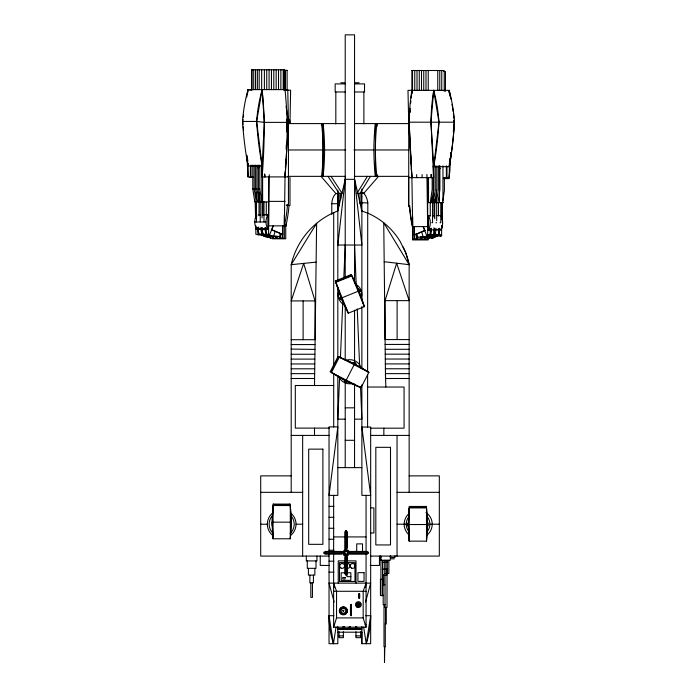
<?xml version="1.0" encoding="UTF-8"?>
<svg xmlns="http://www.w3.org/2000/svg" width="697" height="697" viewBox="0 0 697 697"><rect width="100%" height="100%" fill="white"/><g stroke="black" fill="none" stroke-linecap="round" stroke-linejoin="round"><path stroke-width="1.05" d="M367.598 427.087L367.607 375.073M367.607 371.815L367.711 213.125L361.438 210.886L361.438 193.357M361.874 384.761L361.874 495.375L370.665 495.375L361.874 427.043L370.665 427.043L370.665 643.688L361.83 643.688L361.856 632.118M361.83 643.688L361.874 626.62M269.286 174.747L268.598 225.854L284.341 225.854A116.765 97.371 90 0 0 287.504 204.953M285.029 89.617A281.257 155.239 -90 0 1 287.19 122.367A386.504 213.326 -90 0 1 285.029 176.907L284.341 225.854M314.513 385.502L316.621 223.336L291.198 264.677L291.198 492.326M442.36 203.106L442.29 207.192M442.403 202.13L442.247 209.231M288.323 122.942L289.987 122.942L290.614 90.183L283.801 90.183M408.66 124.092L408.782 118.812M442.29 208.255L442.142 213.317M344.179 626.62L344.126 628.476L344.126 626.481M442.081 215.356L442.186 212.332M442.011 217.394L442.125 214.371M441.942 219.433L442.064 216.418M283.618 226.429L285.735 226.429L285.814 224.39M285.239 171.558L285.029 176.907L288.445 122.367L287.756 89.617L248.045 89.617A136.917 114.169 90 0 0 242.53 121.444A313.92 261.776 90 0 0 248.045 165.93L262.15 165.93L264.311 122.367A281.257 155.239 -90 0 0 262.15 89.617L256.635 121.444L262.15 165.93A313.92 261.776 90 0 1 256.635 121.444A136.917 114.169 -90 0 1 262.15 89.617L264.311 122.367A386.504 213.326 -90 0 1 262.15 176.907L288.445 176.907M285.404 167.28L285.7 159.796M286.127 149.106L286.301 144.828M286.807 131.994L286.85 119.196M339.622 376.981L337.827 419.158L345.215 419.158M340.441 357.509L342.732 303.43M343.795 278.556L345.215 245.03M441.602 227.588L441.698 225.549M272.239 522.158L273.05 505.543L290.309 505.543L291.119 522.158L290.309 538.781L273.05 538.781L272.239 522.158L291.119 522.158M409.226 507.913L408.425 524.527L409.226 541.151L426.494 541.151L427.296 524.527L426.494 507.913L409.226 507.913A171.584 171.584 0 0 0 409.226 541.151L409.226 506.458L426.494 506.458L426.494 541.151A171.584 171.584 0 0 0 426.494 507.913M443.405 177.648L449.208 177.648L449.443 162.427M450.332 158.324L449.974 164.788M449.704 169.406L449.129 178.632L443.353 178.632M409.505 117.941L409.13 122.184L411.064 163.804M409.967 112.635L410.15 110.518M411.971 93.529L411.901 90.357L411.256 97.789L411.901 90.357L411.892 70.51M433.717 166.679A313.92 249.718 -90 0 0 438.979 122.184A136.917 108.915 90 0 0 433.717 90.357A133.955 81.174 90 0 0 430.955 122.184L433.717 166.679L438.979 122.184L433.717 90.357L430.955 122.184L433.717 177.648L408.738 177.648M426.921 174.424L427.67 226.603L412.659 226.603A116.765 92.884 -90 0 1 409.636 205.702L408.738 205.702L408.738 123.116L409.453 115.719M409.758 112.548L410.167 108.323M410.672 103.043L410.882 100.926M345.215 179.329L337.827 245.03L361.874 245.03L354.555 179.329L345.215 179.329L337.827 210.886L332.164 213.343A75.825 75.825 0 0 0 291.198 264.677L316.098 262.124M433.072 166.679L449.208 166.679L449.713 162.445M449.966 160.327L450.21 158.202M450.584 155.03L450.837 152.904M412.659 226.603L411.901 177.648L408.738 123.116L407.98 90.357L449.208 90.357A136.917 108.915 90 0 1 454.47 122.184L453.346 131.724L453.86 127.403M449.879 161.303L450.245 158.123M450.619 154.952L450.872 152.826M454.113 125.286L454.366 123.169A136.917 108.331 -90 0 0 454.156 120.468M365.524 587.327L366.064 583.128L363.172 591.283L363.172 617.908L366.064 627.178L333.636 627.178L333.636 553.871M339.639 611.121L339.866 609.405M347.202 612.114L347.42 610.406M430.249 202.644L432.175 189.715L432.175 177.787M437.951 202.644L439.877 189.715L439.877 165.869M442.909 200.64L444.381 190.69L444.381 177.683M333.924 615.695L329.036 615.695L333.436 643.688L336.041 627.1M363.651 627.1L366.247 643.688L370.665 615.695L365.777 615.695M242.922 124.615L242.896 119.318M243.262 117.192L243.628 115.075M246.755 97.04L248.045 89.617A133.955 73.934 90 0 0 247.444 93.956M365.559 602.034L370.665 583.128L329.036 583.128L334.142 602.034M258.744 233.077L258.23 233.077A23.986 19.995 90 0 1 257.481 227.597L257.995 227.597A23.986 19.995 -90 0 0 258.744 233.077L258.099 233.53L258.744 227.039M262.089 233.53L262.229 233.077M262.821 233.077L261.628 233.077A23.986 19.995 -90 0 1 260.878 227.597L262.072 227.597A23.986 19.995 -90 0 0 262.821 233.077L261.488 233.53L261.628 230.237M266.28 233.077L265.705 233.077A23.986 19.995 90 0 1 264.956 227.597L265.531 227.597A23.986 19.995 -90 0 0 266.28 233.077L265.574 233.53L266.28 228.085M265.479 236.701L266.167 236.248L265.479 236.701L260.007 234.349M263.405 234.349L268.911 236.701L269.042 236.248L276.369 236.475L274.984 236.457M268.911 236.701L270.236 236.248M267.482 234.349L272.997 236.701L273.677 236.248M272.997 236.701L273.546 236.701L275.097 231.474M279.27 236.475L279.802 236.475L280.429 234.349L280.429 238.217M267.465 237.276L268.11 236.814L267.465 237.276L261.741 234.915M333.636 627.178L336.546 617.908L336.546 591.283L333.636 583.128L334.177 587.327M282.625 225.854L282.625 234.349L271.595 229.635L273.207 225.854M273.381 225.854L269.765 234.349L255.86 234.349L255.86 225.854M408.738 123.116L409.13 122.184A133.955 81.174 -90 0 1 411.901 90.357M345.494 381.538L354.485 364.026L339.334 357.152L331.45 372.503L345.86 380.815L361.011 387.698L368.896 372.337L354.485 364.026M367.424 176.35L356.969 193.357L363.747 193.357A14.846 8.024 -90 0 1 367.816 202.836L367.816 213.43M370.429 176.35L359.974 193.357L359.974 203.663M363.747 193.357L378.541 176.35M432.105 238.426L431.365 237.973L432.105 238.426L437.289 236.074L436.758 234.192M427.627 238.426L430.92 237.25M431.487 238.426L436.775 236.048M431.548 228.337A23.986 19.08 -90 0 1 430.833 233.817L430.964 234.279L423.271 237.45L421.79 232.214M430.084 234.671L423.271 237.45M427.705 237.45L433.909 234.671M439.824 228.337A23.986 19.08 90 0 1 439.11 233.817L439.232 234.279L431.521 237.45L431.391 236.997L432.123 237.45L437.411 235.098M414.123 235.089L425.292 230.385L424.639 230.385M426.904 236.997L427.034 237.45L432.306 235.098M433.612 235.098L428.341 237.45L427.034 237.45M340.589 298.368L358.842 290.98L364.322 306.689L348.317 313.162L341.338 298.055L335.858 282.346L351.863 275.881L358.842 290.98M361.621 193.113L363.747 192.991M416.17 233.469L417.233 237.224L423.75 236.997M432.001 236.997L425.527 237.224L426.111 237.224M427.156 238.165L431.974 237.973M407.614 524.536L427.296 524.527M251.591 69.77L284.454 69.77M283.801 70.336L287.19 70.336M411.683 70.51L444.189 70.51M443.701 71.495L445.47 71.495L445.418 91.342M340.816 82.769L344.614 82.769M355.322 82.769L359.121 82.769M345.163 83.901L335.17 83.901L335.17 91.969L345.285 91.969M354.538 83.901L364.531 83.901L364.531 91.969L354.285 91.969M249.77 90.183L251.931 90.183M242.53 121.444L256.635 121.444L264.311 122.367L288.445 122.367L288.445 204.953L286.319 204.953M449.208 166.679A313.92 249.718 -90 0 0 454.47 122.184L409.13 122.184L411.901 177.648L411.335 168.421M287.887 123.596L344.283 123.596M355.409 123.596L408.721 123.596M288.323 149.968L323.077 149.968M324.584 149.968A126.514 68.367 -90 0 1 323.077 176.35L323.077 123.596A126.514 68.367 90 0 1 324.584 149.968L345.782 149.968M353.91 149.968L373.897 149.968A126.514 68.367 -90 0 0 375.404 176.35L375.404 123.596A126.514 68.367 90 0 0 373.897 149.968M376.903 123.596A126.514 68.367 90 0 0 375.404 149.968L408.276 149.968M257.55 167.768L259.066 167.768M439.398 168.508L440.277 168.508M287.887 176.35L345.346 176.35L345.346 182.727M354.355 176.35L408.721 176.35M246.912 155.666L248.045 176.907L253.089 176.907M249.77 177.474L252.828 177.474M252.802 165.119L252.802 188.965L254.205 188.965L256.217 201.895L256.217 192.145M255.607 165.119L255.607 188.965L257.01 188.965L259.023 201.895M258.413 165.119L258.413 188.965L259.815 188.965L261.828 201.895L261.828 167.245M337.827 193.357L342.149 193.357L331.023 176.35M321.021 176.35L335.954 193.618L338.08 193.618M361.438 196.772L361.874 196.772M269.286 201.381L285.029 201.381M268.598 201.895L254.814 201.895L252.802 188.965M443.519 202.644L428.516 202.644L428.516 177.735M361.438 202.836L367.816 202.836M331.772 214.415L331.772 203.724L338.15 203.724A12.302 6.648 90 0 1 338.393 201.538M361.438 203.873L361.874 203.873M286.798 205.528L289.987 205.528L289.987 177.474M337.827 210.886L338.15 193.618M255.86 214.859L256.635 214.859L256.635 216.898M258.674 214.859L260.713 214.859M262.752 214.859L268.598 214.859M427.67 215.608L430.572 215.608M432.628 215.608L434.675 215.608M436.731 215.608L441.654 215.608M254.753 221.986L265.975 221.986M431.783 222.735L432.558 222.735L432.558 202.644M435.878 222.735L436.679 222.735M440.016 222.735L440.792 222.735L440.792 202.644M256.635 214.859A12.372 10.316 -90 0 0 256.635 229.113L267.857 229.104L267.857 214.859A12.372 10.316 -90 0 0 267.857 229.113M255.86 229.113L268.598 229.104M427.67 229.862L441.654 229.853M262.229 230.237L262.821 230.237L262.821 228.076M434.004 230.977L434.667 230.977M430.833 233.817L430.276 233.817L430.276 228.851M434.719 228.337A23.986 19.08 -90 0 1 434.004 233.817L435.433 234.279L434.004 233.817L434.004 227.745M439.11 233.817L438.483 233.817L438.483 228.825M279.906 234.349L282.799 234.349M257.777 234.915L262.177 234.915M417.285 235.089L416.632 235.089L416.632 238.966M441.654 235.089L426.555 235.089L423.105 226.603M436.148 236.074L441.602 236.074L441.602 225.584M426.686 237.006L427.662 237.006L421.04 237.224L422.53 237.207M417.233 237.224L417.886 237.224M431.521 237.45L432.123 237.45M272.466 238.792L285.735 238.792L285.735 224.251M428.106 238.966L412.659 238.966L412.659 216.811M384.622 300.634L409.148 300.634L396.663 263.187L385.066 300.634L385.066 339.57L409.148 339.57M315.567 300.921L291.198 300.921L303.648 263.405L315.044 300.921L315.044 339.709L291.198 339.709M385.119 344.431L409.148 344.431M291.198 344.562L314.974 344.562M385.18 349.302L409.148 349.302M385.232 354.172L409.148 354.172M291.198 354.259L314.844 354.259M291.198 359.103L314.774 359.103M385.293 359.033L409.148 359.033M385.345 363.904L409.148 363.904M291.198 363.956L314.713 363.956M291.198 368.8L314.643 368.8M385.397 368.765L409.148 368.765M291.198 373.653L314.582 373.653M409.148 373.636L385.458 373.636L385.833 387.027M291.198 378.506L314.513 378.506M409.148 378.506L385.511 378.506L383.742 222.77L409.148 264.677L409.148 492.326M333.706 385.502L295.301 385.502L295.301 428.106L329.437 428.106M367.598 387.027L404.068 387.027L404.068 428.176L370.848 428.176M345.215 407.832L354.555 407.832M354.555 419.158L361.874 419.158L360.506 386.713M291.198 435.416L329.036 435.416M370.665 435.416L409.148 435.416M345.215 440.295L354.555 440.295M337.827 467.626L361.874 467.626M291.198 475.868L260.704 475.868L260.704 556.084L329.036 556.084M409.148 475.868L439.319 475.868L439.319 556.084L370.665 556.084M260.704 492.326L302.655 492.326M397.046 492.326L439.319 492.326M329.036 506.344L333.924 506.344M370.665 507.913L373.888 507.913L373.888 532.987L370.665 532.987M329.036 517.313L333.924 517.313M260.704 524.205L267.317 524.205M296.042 524.205L302.655 524.205M397.046 524.205L406.307 524.205M430.058 524.205L439.319 524.205M329.036 528.282L333.924 528.282M345.564 531.759L344.754 531.759L344.754 549.149L345.564 549.149M346.357 531.759L347.489 531.759L347.489 548.164L346.357 548.164M333.636 536.925L345.529 536.925M347.69 536.925L366.064 536.925M329.036 539.251L333.924 539.251M329.036 550.221L333.924 550.221M344.754 552.251L323.8 552.251L323.8 553.374L344.754 553.374M344.754 554.185L345.564 554.185L345.564 574.999L346.679 574.999L346.679 554.455M344.754 555.675L345.564 555.675M345.564 556.877L344.754 556.877L344.754 573.866L345.564 573.866M346.679 556.877L347.489 556.877L347.489 573.709L346.679 573.709M380.135 557.696L381.076 557.696M391.122 558.828L394.328 558.828M380.614 559.796L381.076 559.796M345.555 560.867L338.237 560.867L338.237 583.128M347.646 560.867L356.01 560.867L356.01 583.128M329.036 561.19L333.924 561.19M382.165 562.209L384.16 562.209M385.737 562.209L387.854 562.209M345.677 562.618L339.483 562.618L339.483 581.49L354.973 581.49L354.973 562.618L347.742 562.618M329.55 565.441L320.245 565.441L320.245 556.084M370.151 565.441L379.456 565.441L379.456 556.084M382.165 569.153L384.291 569.153M385.537 569.153L387.698 569.153M329.036 572.159L333.924 572.159M345.024 572.768L341.173 572.768L341.173 580.357L350.852 580.357L350.852 572.768L347.925 572.768M382.4 574.964L387.053 574.964M350.852 576.663L346.958 576.663L346.958 573.744M382.958 584.8L384.91 584.8M333.636 591.283L366.064 591.283M385.371 604.647L383.193 604.647L383.193 595.107M384.805 607.392L387.009 607.392L387.053 569.153M336.546 617.908L363.172 617.908M365.097 624.756L366.064 624.756M337.827 628.476L361.874 628.476M337.827 629.513L361.874 629.513M337.827 632.196L361.874 632.196M339.03 635.882L343.386 635.882M355.94 635.882L360.654 635.882M384.509 662.15L384.805 646.764M291.198 349.084L314.913 349.406M273.128 236.248L279.802 236.475M265.897 236.248L272.318 236.475L265.618 236.248M267.604 236.814L270.227 236.893M384.186 261.706L409.148 264.677L405.68 252.671L400.174 241.467A71.059 71.059 0 0 0 367.711 213.125M263.213 235.307L267.97 237.276M263.022 233.931L269.521 236.701M259.537 233.931L266.036 236.701M271.194 229.635L282.198 234.349L282.198 238.217M268.057 234.349L273.546 236.701M264.59 234.349L270.096 236.701M354.294 362.301L355.731 363.032M356.08 363.747L353.492 362.44L353.057 363.303L352.011 362.78M348.334 382.069L347.158 381.468L346.792 382.191L344.196 380.884M344.675 381.486L346.113 382.217M337.714 357.125L338.437 357.491L331.058 371.849L330.343 371.475M328.017 176.35L339.151 193.357L339.151 205.728M344.64 305.695L341.896 299.396L341.147 299.71L340.04 297.027M359.8 289.499L360.419 290.989M360.236 291.816L359.121 289.133L358.223 289.499L357.779 288.419M339.692 297.872L340.31 299.362M423.306 226.603L424.839 230.385L414.314 235.089L414.314 226.603M439.729 234.192L440.487 236.074M350.652 274.801L350.948 275.55L335.989 281.597L335.693 280.847M437.986 229.243L438.483 230.977M438.613 234.279L438.483 233.817A23.986 19.08 90 0 0 439.197 228.337M434.667 233.817L434.789 234.279M429.779 229.243L430.276 230.977M430.406 234.279L430.276 233.817A23.986 19.08 90 0 0 430.99 228.337M428.176 237.973L428.307 238.426M354.555 179.329L361.874 210.886M449.443 93.529L449.208 90.357L450.262 96.726M453.416 115.824L453.773 117.941M454.122 120.067L454.47 122.184M454.008 121.043L454.366 123.169A313.92 248.376 -90 0 1 449.905 163.072M258.413 188.965L260.425 201.895M255.607 188.965L257.62 201.895M286.127 106.519L288.445 122.367M243.183 126.732L243.575 129.912M246.729 155.335L248.045 165.93L247.923 163.76M289.63 119.771L289.987 122.942M247.679 159.421L247.801 161.591M354.555 245.03L356.237 285.047M357.239 308.841L359.6 365.08M255.555 217.708L255.172 201.381M428.28 525.826L428.254 522.916L427.287 522.924L427.278 521.757M408.442 527.307L408.433 525.982L407.623 525.991L407.606 523.081M355.592 626.62L355.601 628.476M446.969 166.679L446.969 177.648M446.385 165.755L446.385 177.648M444.224 71.495L444.224 91.342M442.961 165.825L442.961 202.644M441.759 70.51L441.759 90.357M441.654 202.644L441.654 219.607M439.763 70.51L439.763 90.357M439.493 165.825L439.493 202.644M438.483 203.01L438.483 215.922M438.335 165.869L438.335 189.715L436.409 202.644L436.409 189.645M437.76 70.51L437.76 90.357M436.801 165.869L436.801 189.715L434.876 202.644L434.876 199.394M436.688 202.644L436.688 220.618M435.259 165.869L435.259 189.715L433.334 202.644L433.334 165.825M434.719 202.827L434.719 218.771M434.004 202.923L434.004 216.95M433.717 90.357L433.717 96.726M433.717 158.001L433.717 189.715L431.791 202.644L431.791 197.225M431.478 174.659L431.478 177.648M430.894 174.424L430.894 177.648M430.276 202.269L430.276 216.096M428.237 70.51L428.237 90.357M428.106 237.032L428.124 239.942L412.554 239.942L412.554 227.588A116.765 92.387 -90 0 1 409.557 206.687L408.66 206.687L408.66 176.498M427.67 177.648L427.67 235.089M427.444 237.032L427.444 238.966M425.998 70.51L425.998 90.357M425.771 506.458L425.771 507.268L409.636 507.268L409.636 506.458M425.501 237.032L425.501 238.966M424.926 237.032L424.926 238.966M423.75 70.51L423.75 90.357M422.129 174.607L422.129 177.648M421.737 237.032L421.737 238.966M421.502 70.51L421.502 90.357M421.11 237.032L421.11 238.966M420.43 237.032L420.43 238.966M419.263 70.51L419.263 90.357M417.285 237.032L417.285 238.966M417.015 70.51L417.015 90.357M416.684 174.607L416.684 177.648M414.767 70.51L414.767 90.357M414.724 235.089L414.724 238.966M414.123 226.603L414.123 238.966M412.528 70.51L412.528 90.357M397.107 300.634L397.107 339.57M397.046 435.416L397.046 556.084M394.929 555.709L394.929 557.53L390.573 557.53L390.573 555.709M390.268 556.084L390.268 560.275L380.283 560.275L380.283 556.084M388.882 560.179L388.882 573.509L387.271 573.509L387.271 560.179M386.199 607.392L386.199 624.015L385.563 624.015L385.554 607.392M385.877 560.179L385.877 573.509L384.265 573.509L384.265 560.179M385.293 623.005L385.293 646.764L384.003 646.764L384.003 604.647M385.023 574.964L385.023 607.392M384.483 646.764L384.483 662.15M383.855 428.176L383.855 435.416M383.681 574.964L383.681 584.8M382.522 560.31L382.522 595.613M380.902 556.084L380.902 595.613M367.336 553.374L367.336 554.185L350.007 554.185L350.007 553.218M367.171 552.251L367.171 551.44L349.964 551.44L349.964 552.251M366.064 495.375L366.064 551.405M366.064 553.47L366.064 627.178M363.878 91.969L363.878 123.918M362.518 551.196L362.518 543.887L356.716 543.887L356.716 551.196M361.874 189.044L361.874 300.529M361.874 306.541L361.874 368.495M360.654 631.743L360.654 637.668L355.94 637.668L355.94 631.743M358.476 193.357L358.476 196.449M356.637 626.62L356.637 628.476M354.555 283.121L354.555 34.85L345.215 34.85L345.215 277.676M354.555 310.148L354.555 361.482M354.555 383.951L354.555 467.626M350.356 626.481L350.356 628.476M349.336 626.62L349.336 628.476M347.542 551.44L347.542 551.928M346.357 551.161L346.357 530.626L345.564 530.626L345.564 551.161M346.148 530.626L346.148 551.44M346.148 554.185L346.148 574.999M345.215 305.809L345.215 360.393M345.215 381.782L345.215 467.626M343.386 631.743L343.386 637.668L339.03 637.668L339.03 631.743M342.985 626.62L342.985 628.476M342.175 552.251L342.175 551.44L325.072 551.44L325.072 552.251M341.861 553.374L341.861 554.185L324.907 554.185L324.907 553.374M340.65 193.357L340.65 199.542M337.827 190.115L337.827 280.961M337.827 287.469L337.827 357.195M337.827 375.622L337.827 495.375L329.036 495.375L337.827 426.886L329.036 426.886L329.036 551.736M337.827 626.62L337.827 643.688L329.036 643.688L329.036 553.906M335.823 91.969L335.823 123.918M333.706 212.672L333.706 365.942M333.706 373.548L333.706 427.034M333.636 495.375L333.636 551.963M316.961 556.084L316.961 560.919L306.314 560.919L306.314 556.084M315.994 560.919L315.994 568.343L307.281 568.343L307.281 560.919M314.861 568.343L314.861 575.121L308.414 575.121L308.414 568.343M314.504 428.106L314.504 435.416M313.415 575.121L313.415 582.866L309.86 582.866L309.86 575.121M312.448 582.866L312.448 597.381L310.827 597.381L310.827 582.866M303.117 300.921L303.117 339.709M302.655 435.416L302.655 556.084M289.586 504.088L289.586 504.898L273.451 504.898L273.451 504.088M287.086 70.336L287.138 90.183M285.474 70.336L285.474 90.183M284.35 69.77L284.35 89.617M284.341 215.216L284.341 238.217L270.061 238.217L270.061 236.283M284.219 69.77L284.219 89.617M283.217 69.77L283.217 89.617M282.799 225.854L282.799 238.217M280.865 69.77L280.865 89.617M279.906 236.283L279.906 238.217M278.512 69.77L278.512 89.617M277.005 236.283L277.005 238.217M276.43 236.283L276.43 238.217M276.16 69.77L276.16 89.617M275.812 236.283L275.812 238.217M273.808 69.77L273.808 89.617M272.945 236.283L272.945 238.217M272.353 236.283L272.353 238.217M271.455 69.77L271.455 89.617M270.619 236.283L270.619 238.217M269.094 69.77L269.094 89.617M268.598 176.907L268.598 234.349M266.742 69.77L266.742 89.617M266.28 202.261L266.28 215.173M265.113 174.747L265.113 176.907M264.39 69.77L264.39 89.617M264.503 173.91L264.503 176.907M263.98 201.895L263.98 221.986M262.821 202.174L262.821 215.129M262.621 176.994L262.621 201.895M262.15 89.617L262.15 93.86M262.15 159.421L262.15 176.907M262.072 202.078L262.072 218.022M261.654 69.77L261.654 89.617M260.234 201.895L260.234 221.986M259.815 165.119L259.815 188.965M259.188 69.77L259.188 89.617M259.023 192.145L259.031 215.643M257.367 69.77L257.367 89.617M257.01 165.119L257.01 188.965M256.635 227.074L256.635 229.113M256.479 201.895L256.479 221.986M255.86 201.842L255.86 217.856M255.546 69.77L255.546 89.617M254.205 165.119L254.205 188.965M253.725 69.77L253.725 89.617M251.905 69.77L251.905 89.617M251.704 69.77L251.704 89.617M251.007 165.084L251.007 176.907M250.389 165.93L250.389 176.907M248.045 163.76L248.045 176.907M376.833 123.596A126.514 68.367 90 0 1 377.121 126.201M377.033 174.616A126.514 68.367 90 0 1 376.833 176.35M331.772 203.724A12.302 6.648 -90 0 1 335.954 193.618M376.903 176.35A126.514 68.367 -90 0 1 375.404 149.968M321.578 176.35A126.514 68.367 90 0 0 321.578 123.596A126.514 68.367 -90 0 0 321.378 125.329M449.269 92.204A133.955 81.915 -90 0 1 449.539 93.938M449.129 91.342A136.917 108.331 -90 0 1 449.792 93.921M450.001 94.783A136.917 108.331 -90 0 1 450.41 96.526M450.611 97.388A136.917 108.331 -90 0 1 450.994 99.14M452.039 104.402A136.917 108.331 -90 0 1 452.492 107.059M452.641 107.939A136.917 108.331 -90 0 1 453.163 111.503M453.398 113.289A136.917 108.331 -90 0 1 453.904 117.767M441.724 228.633A12.372 9.793 -90 0 0 442.534 223.711A12.372 9.793 90 0 0 442.325 221.202M441.724 218.788A12.372 9.793 90 0 1 442.072 219.973M403.171 246.947A71.059 71.059 0 0 1 409.148 264.677M289.011 205.528A116.765 100.682 -90 0 1 285.735 226.429M450.854 153.183A386.504 234.218 90 0 1 449.208 177.648M440.844 215.608A12.372 9.845 -90 0 1 440.844 229.862M449.208 90.357A281.257 170.443 90 0 1 449.495 93.067M436.026 228.337A23.986 19.08 90 0 1 435.311 233.817M273.05 505.543A171.584 171.584 0 0 0 273.05 538.781L273.05 504.088L290.309 504.088L290.309 538.781A171.584 171.584 0 0 0 290.309 505.543M333.436 643.688A89.46 89.46 0 0 1 329.036 615.695M370.665 615.695A89.477 89.477 0 0 1 366.247 643.688M348.439 553.496A2.422 2.422 0 0 1 348.195 554.08M344.893 554.969A2.422 2.422 0 0 1 344.388 554.585M344.004 554.08A2.422 2.422 0 0 1 343.76 553.496M344.388 551.161A2.422 2.422 0 0 1 344.893 550.778M347.306 550.778A2.422 2.422 0 0 1 347.812 551.161M355.94 284.315A11.866 11.866 0 0 1 361.464 297.671M344.065 304.877A11.866 11.866 0 0 1 338.542 291.52M351.889 383.655A12.076 12.076 0 0 1 339.334 377.8M346.67 360.088A12.076 12.076 0 0 1 361.464 368.635M351.166 362.501A9.357 9.357 0 0 1 353.51 363.172M355.609 364.426A9.357 9.357 0 0 1 356.794 365.55M351.863 275.881A171.584 171.584 0 0 1 364.322 306.689L351.323 274.531L335.309 281.004L348.317 313.162A171.584 171.584 0 0 1 335.858 282.346M331.45 372.503A171.584 171.584 0 0 0 361.011 387.698L330.151 371.841L338.045 356.481L368.896 372.337A171.584 171.584 0 0 0 339.334 357.152M425.98 512.522A14.036 14.036 0 0 1 426.73 535.331M408.259 534.12A14.036 14.036 0 0 1 408.259 514.273M290.422 512.8A14.358 14.358 0 0 1 290.422 535.575M272.936 535.575A14.358 14.358 0 0 1 272.936 512.8M290.422 515.196A12.537 12.537 0 0 1 290.074 533.493M272.936 533.179A12.537 12.537 0 0 1 272.135 516.059M427.069 516.503A11.84 11.832 0 0 1 427.165 531.724M409.034 531.846A11.84 11.832 0 0 1 408.939 516.625M291.05 522.523A9.523 9.514 0 0 1 291.05 525.834M272.483 526.636A9.523 9.514 0 0 1 272.483 521.713M346.522 611.487A3.224 3.224 0 0 1 340.136 611.042M340.197 610.206A3.224 3.224 0 0 1 346.575 610.65M345.773 611.478A2.422 2.422 0 0 1 341.016 610.816M341.103 610.189A2.422 2.422 0 0 1 345.86 610.851M347.524 563.533A2.422 2.422 0 0 1 349.946 565.955A2.422 2.422 0 0 1 347.524 568.377M345.424 567.166A2.422 2.422 0 0 1 345.424 564.744M342.811 610.668C343.604 613.133 344.727 608.925 342.811 610.668M357.7 604.482C358.493 606.948 359.617 602.748 357.7 604.482M390.503 447.326L375.822 447.326L375.822 544.941L390.503 544.941L390.503 447.326M322.894 449.138L308.693 449.138L308.693 544.331L322.894 544.331L322.894 449.138M368.495 552.251L347.489 552.251L347.489 553.374L368.495 553.374L368.495 552.251M364.043 572.673L357.918 572.673L357.918 581.385L364.043 581.385L364.043 572.673M345.085 577.482L342.732 577.482L342.732 578.937L345.085 578.937L345.085 577.482M383.002 579.32L380.423 579.32L380.423 595.613L383.002 595.613L383.002 579.32M359.626 593.713L358.816 593.713L358.816 598.235L359.626 598.235L359.626 593.713M351.436 604.482L350.469 604.482L350.469 615.617L351.436 615.617L351.436 604.482M428.516 229.862L428.516 215.608A12.372 9.845 -90 0 1 428.516 229.862M341.338 614.345A4.034 4.034 0 0 0 347.394 610.851A4.034 4.034 0 0 0 341.338 607.357A4.034 4.034 0 0 0 341.338 614.345M356.934 607.122A2.901 2.901 0 0 0 361.29 604.604A2.901 2.901 0 0 0 356.934 602.086A2.901 2.901 0 0 0 356.934 607.122M350.948 615.617A32.254 32.254 0 0 0 350.948 604.482A32.254 32.254 0 0 0 350.948 615.617M359.225 593.713A6.526 6.526 0 0 0 359.225 598.235A6.526 6.526 0 0 0 359.225 593.713M345.154 554.498A1.952 1.952 0 0 0 348.099 552.826A1.952 1.952 0 0 0 345.181 551.109A1.952 1.952 0 0 0 345.154 554.498M345.459 554.002A1.368 1.368 0 0 0 347.515 552.808A1.368 1.368 0 0 0 345.459 551.623A1.368 1.368 0 0 0 345.459 554.002M344.065 555.221A3.189 3.189 0 0 0 349.275 553.418A3.189 3.189 0 0 0 345.102 549.802A3.189 3.189 0 0 0 344.065 555.221M357.5 606.137A1.777 1.777 0 0 0 360.157 604.604A1.777 1.777 0 0 0 357.5 603.071A1.777 1.777 0 0 0 357.5 606.137M357.605 605.719A1.289 1.289 0 0 0 359.617 604.743A1.289 1.289 0 0 0 357.761 603.489A1.289 1.289 0 0 0 357.605 605.719M341.199 613.865A3.712 3.712 0 0 0 347.054 611.208A3.712 3.712 0 0 0 341.818 607.47A3.712 3.712 0 0 0 341.199 613.865M351.41 568.055A2.422 2.422 0 0 0 355.034 565.955A2.422 2.422 0 0 0 351.41 563.856A2.422 2.422 0 0 0 351.41 568.055M340.981 568.055A2.422 2.422 0 0 0 344.614 565.955A2.422 2.422 0 0 0 340.981 563.856A2.422 2.422 0 0 0 340.981 568.055"/></g></svg>
